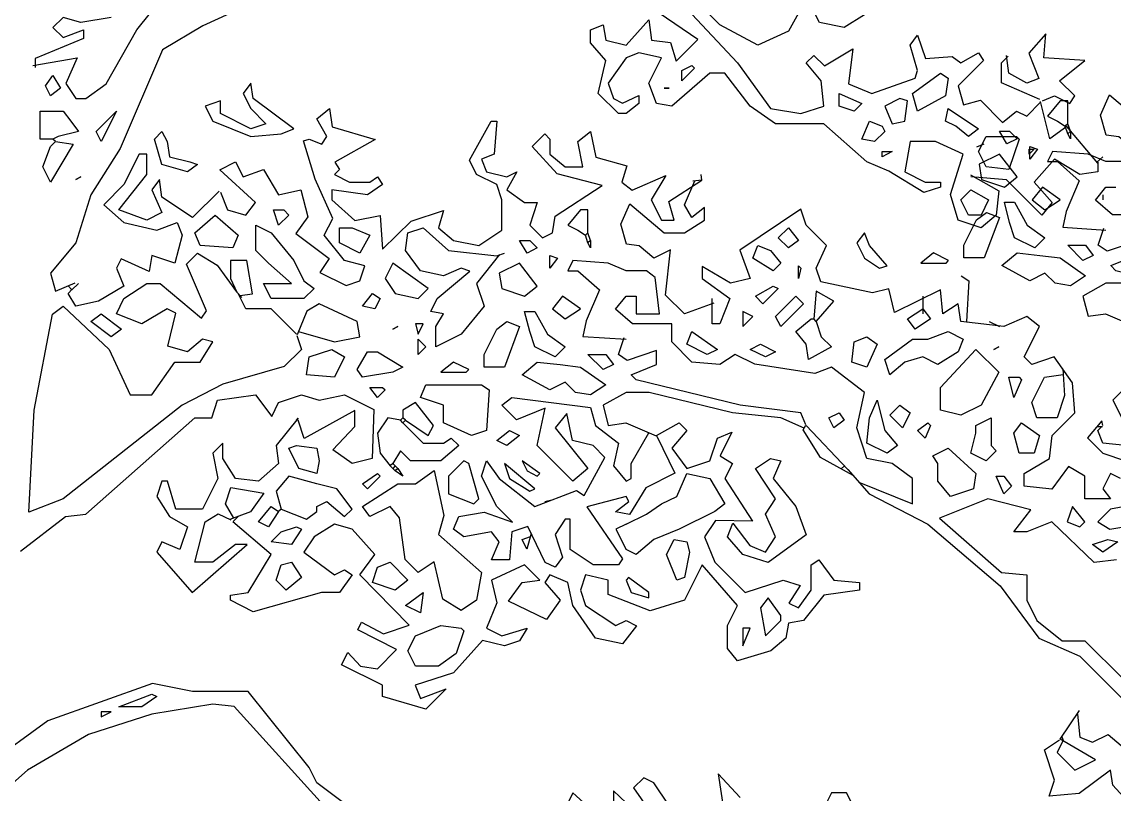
# Model space of a CAD drawing. Header units: metres. Extents: x -3.8 to 7.9, y -0.6 to 14.
# Drawn here: x 4.647 to 6.391, y 7.223 to 8.458 of the extents above; entities that cross this region are included whole.
import ezdxf

# ---------------------------------------------------------------- set-up
doc = ezdxf.new("R2010")
doc.units = ezdxf.units.M
doc.layers.add('ceco.net 88 green shadow', color=102, linetype='Continuous')
doc.layers.add('ceco.net 88 pair trees', color=7, linetype='Continuous')

msp = doc.modelspace()

# ---------------------------------------------------------------- linework, layer by layer
at = {"layer": 'ceco.net 88 green shadow', "linetype": 'Continuous'}
for p, q in [((5.701, 8.3797), (5.7172, 8.3878)), ((5.7212, 8.3837), (5.701, 8.3635)), ((5.701, 8.3635), (5.701, 8.3797)), ((5.7172, 8.3878), (5.7212, 8.3837)), ((6.0695, 8.3432), (6.1141, 8.3756)), ((6.1141, 8.3756), (6.1262, 8.3675)), ((4.6844, 8.3554), (4.6966, 8.3716)), ((4.6966, 8.3716), (4.7087, 8.3513)), ((5.0125, 8.3594), (5.0003, 8.3432)), ((5.0165, 8.3351), (5.0125, 8.3594)), ((6.1262, 8.3675), (6.1222, 8.3392)), ((4.6925, 8.3392), (4.6844, 8.3554)), ((4.7087, 8.3513), (4.6925, 8.3392)), ((5.0003, 8.3432), (5.0125, 8.3189)), ((5.6807, 8.3513), (5.6726, 8.3513)), ((5.6726, 8.3513), (5.6807, 8.3513)), ((5.9521, 8.323), (5.9521, 8.3432)), ((5.9521, 8.3432), (5.9885, 8.327)), ((6.0776, 8.3149), (6.0695, 8.3432)), ((4.9639, 8.3311), (4.9396, 8.323)), ((4.9396, 8.323), (4.9517, 8.2987)), ((4.9639, 8.3108), (4.9639, 8.3311)), ((5.0813, 8.2865), (5.0165, 8.3351)), ((5.9764, 8.3149), (5.9521, 8.323)), ((5.9885, 8.327), (5.9764, 8.3149)), ((6.0493, 8.3351), (6.025, 8.323)), ((6.025, 8.323), (6.0371, 8.2946)), ((6.0614, 8.3311), (6.0493, 8.3351)), ((6.0574, 8.2987), (6.0614, 8.3311)), ((6.1222, 8.3392), (6.0776, 8.3149)), ((6.3053, 8.3313), (6.285, 8.307)), ((6.3174, 8.3313), (6.3053, 8.3313)), ((6.3174, 8.2948), (6.3174, 8.3313)), ((4.6763, 8.2703), (4.6763, 8.3149)), ((4.6763, 8.3149), (4.7128, 8.3149)), ((4.7128, 8.3149), (4.7249, 8.2987)), ((4.7654, 8.2825), (4.7978, 8.3149)), ((4.7978, 8.3149), (4.7735, 8.2663)), ((5.0125, 8.2865), (4.9639, 8.3108)), ((5.0125, 8.3189), (5.0368, 8.2946)), ((6.1222, 8.2987), (6.1262, 8.3189)), ((6.1262, 8.3189), (6.1748, 8.2865)), ((6.285, 8.307), (6.3012, 8.2989)), ((4.7249, 8.2987), (4.7371, 8.2825)), ((4.9517, 8.2987), (5.0125, 8.2744)), ((5.0368, 8.2946), (5.0125, 8.2865)), ((5.9885, 8.2703), (6.0007, 8.2987)), ((6.0007, 8.2987), (6.0209, 8.2906)), ((6.0209, 8.2906), (6.025, 8.2825)), ((6.0371, 8.2946), (6.0574, 8.2987)), ((6.1384, 8.2906), (6.1222, 8.2987)), ((6.1586, 8.2744), (6.1384, 8.2906)), ((6.3012, 8.2989), (6.3134, 8.2908)), ((6.3174, 8.2948), (6.3134, 8.2908)), ((6.3174, 8.2786), (6.3134, 8.2908)), ((6.3215, 8.2827), (6.3174, 8.2948)), ((4.6966, 8.2703), (4.6763, 8.2703)), ((4.7047, 8.2744), (4.6966, 8.2703)), ((4.7006, 8.2663), (4.6966, 8.2703)), ((4.7371, 8.2825), (4.7047, 8.2744)), ((4.7735, 8.2663), (4.7654, 8.2825)), ((4.8586, 8.2703), (4.8707, 8.2825)), ((4.8707, 8.2298), (4.8586, 8.2703)), ((4.8707, 8.2825), (4.8788, 8.2663)), ((5.0125, 8.2744), (5.0611, 8.2784)), ((5.0611, 8.2784), (5.0813, 8.2865)), ((6.0088, 8.2663), (5.9885, 8.2703)), ((6.025, 8.2825), (6.0088, 8.2663)), ((6.1748, 8.2865), (6.1586, 8.2744)), ((6.1748, 8.2501), (6.187, 8.2744)), ((6.187, 8.2744), (6.2356, 8.2744)), ((6.2202, 8.2624), (6.2081, 8.2827)), ((6.2081, 8.2827), (6.2243, 8.2827)), ((6.2364, 8.2705), (6.2202, 8.2624)), ((6.2396, 8.2703), (6.2234, 8.2217)), ((6.2243, 8.2827), (6.2364, 8.2705)), ((6.2356, 8.2744), (6.2396, 8.2703)), ((6.3215, 8.2827), (6.3174, 8.2786)), ((6.3215, 8.2705), (6.3174, 8.2786)), ((6.3215, 8.2827), (6.3215, 8.2705)), ((4.6804, 8.2258), (4.6925, 8.2582)), ((4.6925, 8.2582), (4.7006, 8.2663)), ((4.729, 8.2622), (4.6925, 8.2015)), ((4.7006, 8.2663), (4.729, 8.2622)), ((4.8788, 8.2663), (4.8829, 8.242)), ((6.2639, 8.2541), (6.2558, 8.246)), ((6.2558, 8.246), (6.2558, 8.2541)), ((6.2558, 8.2541), (6.2639, 8.2541)), ((6.2567, 8.2381), (6.2567, 8.2584)), ((6.2567, 8.2584), (6.2688, 8.2543)), ((6.2688, 8.2543), (6.2567, 8.2381)), ((4.8829, 8.242), (4.9153, 8.2339)), ((6.0371, 8.2501), (6.0209, 8.242)), ((6.0209, 8.242), (6.0209, 8.2501)), ((6.0209, 8.2501), (6.0371, 8.2501)), ((6.187, 8.2258), (6.1748, 8.2501)), ((6.2081, 8.2462), (6.1757, 8.23)), ((6.2364, 8.2098), (6.2081, 8.2462)), ((4.6925, 8.2015), (4.6804, 8.2258)), ((4.9112, 8.2177), (4.8707, 8.2298)), ((4.9274, 8.2298), (4.9112, 8.2177)), ((4.9153, 8.2339), (4.9274, 8.2298)), ((6.1757, 8.23), (6.1797, 8.2057)), ((6.2234, 8.2217), (6.187, 8.2258)), ((4.7411, 8.2096), (4.733, 8.2055)), ((4.733, 8.2055), (4.7411, 8.2096)), ((6.1797, 8.2057), (6.2162, 8.1936)), ((6.2162, 8.1936), (6.2364, 8.2098)), ((6.1465, 8.1731), (6.1627, 8.1893)), ((6.1627, 8.1893), (6.191, 8.1731)), ((6.2769, 8.1936), (6.2607, 8.1733)), ((6.3053, 8.1733), (6.2769, 8.1936)), ((6.1586, 8.1488), (6.1465, 8.1731)), ((6.191, 8.1731), (6.1789, 8.1488)), ((6.2243, 8.1369), (6.2162, 8.1693)), ((6.2162, 8.1693), (6.2324, 8.1693)), ((6.2324, 8.1693), (6.2526, 8.1328)), ((6.2607, 8.1733), (6.281, 8.1571)), ((6.281, 8.1571), (6.3053, 8.1733)), ((6.3733, 8.1812), (6.3733, 8.1731)), ((4.9234, 8.1205), (4.9558, 8.1488)), ((4.9558, 8.1488), (4.9922, 8.1164)), ((5.057, 8.1326), (5.0489, 8.1569)), ((5.0489, 8.1569), (5.0651, 8.1569)), ((5.0732, 8.1488), (5.057, 8.1326)), ((5.0651, 8.1569), (5.0732, 8.1488)), ((5.539, 8.1569), (5.5187, 8.1326)), ((5.5511, 8.1569), (5.539, 8.1569)), ((5.5511, 8.1205), (5.5511, 8.1569)), ((6.1789, 8.1488), (6.1586, 8.1488)), ((6.1716, 8.1409), (6.1878, 8.1531)), ((6.1878, 8.1531), (6.2081, 8.145)), ((5.0206, 8.0921), (5.0206, 8.1326)), ((5.0206, 8.1326), (5.0449, 8.1205)), ((5.5187, 8.1326), (5.5349, 8.1245)), ((6.1514, 8.1004), (6.1716, 8.1409)), ((6.2081, 8.145), (6.1838, 8.0802)), ((6.2324, 8.1126), (6.2243, 8.1369)), ((6.2526, 8.1328), (6.281, 8.1126)), ((4.9315, 8.1002), (4.9234, 8.1205)), ((4.9922, 8.1164), (4.9841, 8.0962)), ((5.0449, 8.1205), (5.0813, 8.0759)), ((5.1542, 8.1043), (5.1542, 8.1286)), ((5.1542, 8.1286), (5.1745, 8.1286)), ((5.1745, 8.1286), (5.2028, 8.1164)), ((5.2028, 8.1164), (5.1866, 8.0881)), ((5.5349, 8.1245), (5.5471, 8.1164)), ((5.5511, 8.1205), (5.5471, 8.1164)), ((5.5511, 8.1043), (5.5471, 8.1164)), ((5.5552, 8.1083), (5.5511, 8.1205)), ((5.8549, 8.1124), (5.8711, 8.1286)), ((5.8711, 8.1286), (5.8873, 8.1083)), ((5.9926, 8.1205), (5.9804, 8.1043)), ((6.0007, 8.1002), (5.9926, 8.1205)), ((6.2648, 8.0964), (6.2324, 8.1126)), ((6.281, 8.1126), (6.2648, 8.0964)), ((4.9841, 8.0962), (4.9315, 8.1002)), ((5.1866, 8.0881), (5.1542, 8.1043)), ((5.4539, 8.0881), (5.4418, 8.1083)), ((5.4418, 8.1083), (5.458, 8.1083)), ((5.4701, 8.0962), (5.4539, 8.0881)), ((5.458, 8.1083), (5.4701, 8.0962)), ((5.5552, 8.1083), (5.5511, 8.1043)), ((5.5552, 8.0962), (5.5511, 8.1043)), ((5.5552, 8.1083), (5.5552, 8.0962)), ((5.8144, 8.08), (5.8225, 8.1002)), ((5.8225, 8.1002), (5.8427, 8.0921)), ((5.8711, 8.0962), (5.8549, 8.1124)), ((5.8873, 8.1083), (5.8711, 8.0962)), ((5.9804, 8.1043), (5.9926, 8.08)), ((6.029, 8.0678), (6.0007, 8.1002)), ((6.1514, 8.0802), (6.1514, 8.1004)), ((6.3417, 8.0761), (6.3174, 8.1004)), ((6.3174, 8.1004), (6.3458, 8.1004)), ((6.3458, 8.1004), (6.3579, 8.0842)), ((5.0408, 8.0719), (5.0206, 8.0921)), ((5.4904, 8.0638), (5.4904, 8.084)), ((5.4904, 8.084), (5.5025, 8.08)), ((5.5025, 8.08), (5.4904, 8.0638)), ((5.8468, 8.0597), (5.8144, 8.08)), ((5.8427, 8.0921), (5.8589, 8.0719)), ((5.9926, 8.08), (6.0169, 8.0638)), ((6.1028, 8.0883), (6.0825, 8.0721)), ((6.1271, 8.0761), (6.1028, 8.0883)), ((6.1838, 8.0802), (6.1514, 8.0802)), ((6.2121, 8.068), (6.2364, 8.0883)), ((6.2364, 8.0883), (6.2729, 8.0842)), ((6.2729, 8.0842), (6.3053, 8.0802)), ((6.3053, 8.0802), (6.3458, 8.0518)), ((6.3579, 8.0842), (6.3417, 8.0761)), ((5.0773, 8.0395), (5.0408, 8.0719)), ((5.0813, 8.0759), (5.0975, 8.0435)), ((5.2393, 8.0719), (5.2271, 8.0476)), ((5.296, 8.0314), (5.2393, 8.0719)), ((5.4418, 8.0719), (5.4094, 8.0557)), ((5.4701, 8.0354), (5.4418, 8.0719)), ((5.8589, 8.0719), (5.8468, 8.0597)), ((5.8873, 8.0476), (5.8873, 8.0678)), ((5.8873, 8.0678), (5.8913, 8.0638)), ((5.8913, 8.0638), (5.8873, 8.0476)), ((6.0169, 8.0638), (6.029, 8.0678)), ((6.0825, 8.0721), (6.123, 8.0721)), ((6.123, 8.0721), (6.1271, 8.0761)), ((6.2567, 8.0437), (6.2121, 8.068)), ((5.0975, 8.0435), (5.1137, 8.0314)), ((5.2271, 8.0476), (5.2433, 8.0233)), ((5.4094, 8.0557), (5.4134, 8.0314)), ((6.1473, 8.0518), (6.1595, 8.0437)), ((6.1595, 8.0437), (6.1554, 7.9789)), ((6.281, 8.0559), (6.2567, 8.0437)), ((6.2972, 8.0397), (6.281, 8.0559)), ((6.3458, 8.0518), (6.3215, 8.0356)), ((5.0449, 8.0152), (5.0327, 8.0395)), ((5.0327, 8.0395), (5.053, 8.0395)), ((5.053, 8.0395), (5.0773, 8.0395)), ((5.1137, 8.0314), (5.0975, 8.0152)), ((5.2798, 8.0152), (5.296, 8.0314)), ((5.4134, 8.0314), (5.4499, 8.0192)), ((5.4499, 8.0192), (5.4701, 8.0354)), ((5.8184, 8.0192), (5.8468, 8.0354)), ((5.8549, 8.0314), (5.8306, 8.0071)), ((5.8468, 8.0354), (5.8549, 8.0314)), ((5.9156, 8.0273), (5.9116, 7.9828)), ((5.944, 8.0111), (5.9156, 8.0273)), ((6.3215, 8.0356), (6.2972, 8.0397)), ((5.0975, 8.0152), (5.0449, 8.0152)), ((5.1907, 8.003), (5.2069, 8.0233)), ((5.2069, 8.0233), (5.219, 8.0152)), ((5.219, 8.0152), (5.2109, 7.999)), ((5.2433, 8.0233), (5.2798, 8.0152)), ((5.5106, 8.0192), (5.4944, 7.999)), ((5.539, 7.999), (5.5106, 8.0192)), ((5.8306, 8.0071), (5.8184, 8.0192)), ((5.8508, 7.9868), (5.8832, 8.0192)), ((5.8832, 8.0192), (5.8954, 8.0071)), ((5.9156, 7.9787), (5.944, 8.0111)), ((6.0866, 7.9911), (6.0866, 8.0194)), ((4.7573, 7.9787), (4.7735, 7.9909)), ((4.7735, 7.9909), (4.8059, 7.9666)), ((5.2109, 7.999), (5.1907, 8.003)), ((5.458, 7.9625), (5.4499, 7.9949)), ((5.4499, 7.9949), (5.4661, 7.9949)), ((5.4661, 7.9949), (5.4863, 7.9585)), ((5.4944, 7.999), (5.5147, 7.9828)), ((5.5147, 7.9828), (5.539, 7.999)), ((5.8144, 7.9868), (5.7982, 7.9949)), ((5.7982, 7.9949), (5.7982, 7.9706)), ((5.8954, 8.0071), (5.8589, 7.9706)), ((6.0614, 7.9828), (6.0857, 7.999)), ((6.0857, 7.999), (6.0979, 7.9828)), ((4.7897, 7.9544), (4.7573, 7.9787)), ((5.2879, 7.9747), (5.2757, 7.9747)), ((5.2757, 7.9747), (5.2798, 7.9585)), ((5.2798, 7.9585), (5.2879, 7.9747)), ((5.4053, 7.9666), (5.4215, 7.9787)), ((5.4215, 7.9787), (5.4418, 7.9706)), ((5.7982, 7.9706), (5.8144, 7.9868)), ((5.8589, 7.9706), (5.8508, 7.9868)), ((5.8832, 7.9625), (5.9075, 7.9828)), ((5.9075, 7.9828), (5.9116, 7.9828)), ((5.9156, 7.9787), (5.9116, 7.9828)), ((5.9156, 7.9787), (5.9237, 7.9544)), ((6.0736, 7.9666), (6.0614, 7.9828)), ((6.0979, 7.9828), (6.0736, 7.9666)), ((6.1919, 7.9789), (6.2081, 7.9708)), ((4.8059, 7.9666), (4.7897, 7.9544)), ((5.2474, 7.9706), (5.2393, 7.9666)), ((5.2393, 7.9666), (5.2474, 7.9706)), ((5.3851, 7.9261), (5.4053, 7.9666)), ((5.4418, 7.9706), (5.4175, 7.9058)), ((5.4661, 7.9382), (5.458, 7.9625)), ((5.4863, 7.9585), (5.5147, 7.9382)), ((5.7091, 7.9423), (5.7172, 7.9625)), ((5.7172, 7.9625), (5.7577, 7.9342)), ((5.8994, 7.9423), (5.8832, 7.9625)), ((6.0938, 7.9504), (6.1262, 7.9625)), ((6.1262, 7.9625), (6.1505, 7.9504)), ((5.2798, 7.9261), (5.2798, 7.9504)), ((5.2798, 7.9504), (5.2919, 7.9382)), ((5.2919, 7.9382), (5.2798, 7.9261)), ((5.4985, 7.922), (5.4661, 7.9382)), ((5.5147, 7.9382), (5.4985, 7.922)), ((5.7415, 7.9261), (5.7091, 7.9423)), ((5.8103, 7.9342), (5.8265, 7.9423)), ((5.8265, 7.9423), (5.8508, 7.9301)), ((5.9035, 7.918), (5.8994, 7.9423)), ((5.9399, 7.9382), (5.9035, 7.918)), ((5.9237, 7.9544), (5.9399, 7.9382)), ((5.9723, 7.9139), (5.9764, 7.9463)), ((5.9764, 7.9463), (5.9966, 7.9544)), ((5.9966, 7.9544), (6.0128, 7.9423)), ((6.0128, 7.9423), (5.9966, 7.9058)), ((6.025, 7.918), (6.0695, 7.9504)), ((6.0695, 7.9504), (6.0938, 7.9504)), ((6.1505, 7.9504), (6.1424, 7.9301)), ((6.2072, 7.9382), (6.1991, 7.9342)), ((6.1991, 7.9342), (6.2072, 7.9382)), ((5.1016, 7.8937), (5.1056, 7.922)), ((5.1056, 7.922), (5.1421, 7.9342)), ((5.1421, 7.9342), (5.1623, 7.922)), ((5.1623, 7.922), (5.1461, 7.8896)), ((5.1826, 7.9018), (5.1988, 7.9301)), ((5.1988, 7.9301), (5.215, 7.9301)), ((5.215, 7.9301), (5.2555, 7.9058)), ((5.3851, 7.9058), (5.3851, 7.9261)), ((5.5754, 7.9018), (5.5511, 7.9261)), ((5.5511, 7.9261), (5.5795, 7.9261)), ((5.5795, 7.9261), (5.5916, 7.9099)), ((5.7577, 7.9342), (5.7415, 7.9261)), ((5.8346, 7.922), (5.8103, 7.9342)), ((5.8508, 7.9301), (5.8346, 7.922)), ((6.0857, 7.922), (6.0574, 7.9139)), ((6.11, 7.9099), (6.0857, 7.922)), ((6.1424, 7.9301), (6.11, 7.9099)), ((6.1141, 7.8734), (6.1708, 7.9342)), ((6.1708, 7.9342), (6.2072, 7.8977)), ((5.2555, 7.9058), (5.2393, 7.8977)), ((5.3365, 7.9139), (5.3162, 7.8977)), ((5.3608, 7.9018), (5.3365, 7.9139)), ((5.4175, 7.9058), (5.3851, 7.9058)), ((5.4458, 7.8937), (5.4701, 7.9139)), ((5.4701, 7.9139), (5.5066, 7.9099)), ((5.5066, 7.9099), (5.539, 7.9058)), ((5.539, 7.9058), (5.5795, 7.8775)), ((5.5916, 7.9099), (5.5754, 7.9018)), ((5.9966, 7.9058), (5.9723, 7.9139)), ((6.0331, 7.8937), (6.025, 7.918)), ((6.0574, 7.9139), (6.0331, 7.8937)), ((5.1461, 7.8896), (5.1016, 7.8937)), ((5.1907, 7.8896), (5.1826, 7.9018)), ((5.2393, 7.8977), (5.1907, 7.8896)), ((5.3162, 7.8977), (5.3567, 7.8977)), ((5.3567, 7.8977), (5.3608, 7.9018)), ((5.4904, 7.8694), (5.4458, 7.8937)), ((6.2072, 7.8977), (6.1789, 7.8451)), ((6.2315, 7.8572), (6.2234, 7.8896)), ((6.2234, 7.8896), (6.2396, 7.8896)), ((6.2396, 7.8896), (6.2437, 7.8856)), ((5.215, 7.8572), (5.2028, 7.8734)), ((5.2028, 7.8734), (5.2231, 7.8734)), ((5.2271, 7.8694), (5.215, 7.8572)), ((5.2231, 7.8734), (5.2271, 7.8694)), ((5.2838, 7.8572), (5.2919, 7.8775)), ((5.2919, 7.8775), (5.381, 7.8775)), ((5.381, 7.8775), (5.3932, 7.8694)), ((5.3932, 7.8694), (5.3891, 7.8046)), ((5.5147, 7.8815), (5.4904, 7.8694)), ((5.5309, 7.8653), (5.5147, 7.8815)), ((5.5795, 7.8775), (5.5552, 7.8613)), ((6.1141, 7.837), (6.1141, 7.8734)), ((6.2437, 7.8856), (6.2315, 7.8572)), ((5.3203, 7.8451), (5.2838, 7.8572)), ((5.5552, 7.8613), (5.5309, 7.8653)), ((6.0007, 7.8248), (6.0128, 7.8532)), ((6.0128, 7.8532), (6.025, 7.8046)), ((5.2757, 7.8491), (5.2555, 7.837)), ((5.2555, 7.837), (5.2555, 7.8248)), ((5.3041, 7.8127), (5.2757, 7.8491)), ((5.3203, 7.8167), (5.3203, 7.8451)), ((6.0331, 7.8289), (6.0493, 7.8451)), ((6.0493, 7.8451), (6.0655, 7.8329)), ((6.1465, 7.8289), (6.1141, 7.837)), ((6.1789, 7.8451), (6.1465, 7.8289)), ((5.2312, 7.8248), (5.215, 7.8005)), ((5.2514, 7.8208), (5.2312, 7.8248)), ((5.2555, 7.8248), (5.2514, 7.8208)), ((5.2555, 7.8167), (5.2514, 7.8208)), ((5.2595, 7.8208), (5.2555, 7.8248)), ((5.2595, 7.8208), (5.2555, 7.8167)), ((5.2555, 7.8167), (5.2879, 7.7843)), ((5.2595, 7.8208), (5.296, 7.7965)), ((5.3648, 7.7965), (5.3203, 7.8167)), ((5.9359, 7.8248), (5.9521, 7.8329)), ((5.944, 7.8086), (5.9359, 7.8248)), ((5.9602, 7.8208), (5.944, 7.8086)), ((5.9521, 7.8329), (5.9602, 7.8208)), ((5.9966, 7.7843), (6.0007, 7.8248)), ((6.0533, 7.8086), (6.0331, 7.8289)), ((6.0655, 7.8329), (6.0533, 7.8086)), ((6.0776, 7.8046), (6.0938, 7.8167)), ((6.0938, 7.8167), (6.0979, 7.8127)), ((6.1708, 7.8127), (6.1951, 7.8248)), ((6.1951, 7.8248), (6.1951, 7.7965)), ((6.2315, 7.8005), (6.2437, 7.8167)), ((6.2437, 7.8167), (6.272, 7.7965)), ((5.215, 7.8005), (5.219, 7.7681)), ((5.296, 7.7965), (5.3041, 7.8127)), ((5.3891, 7.8046), (5.3648, 7.7965)), ((5.4053, 7.7884), (5.4256, 7.8046)), ((5.4256, 7.8046), (5.4418, 7.7965)), ((6.025, 7.8046), (6.0452, 7.7803)), ((6.0898, 7.7924), (6.0776, 7.8046)), ((6.0979, 7.8127), (6.0898, 7.7924)), ((6.1627, 7.7681), (6.1708, 7.8005)), ((6.1708, 7.8005), (6.1708, 7.8127)), ((6.2396, 7.7681), (6.2315, 7.8005)), ((5.2879, 7.7843), (5.3203, 7.7843)), ((5.3203, 7.7843), (5.3324, 7.7924)), ((5.3324, 7.7924), (5.3446, 7.7803)), ((5.4215, 7.7803), (5.4053, 7.7884)), ((5.4418, 7.7965), (5.4215, 7.7803)), ((6.029, 7.7681), (5.9966, 7.7843)), ((6.1951, 7.7965), (6.1951, 7.7803)), ((6.272, 7.7965), (6.2639, 7.7681)), ((5.0732, 7.7762), (5.0854, 7.7803)), ((5.0894, 7.7438), (5.0732, 7.7762)), ((5.0854, 7.7803), (5.1178, 7.7762)), ((5.1178, 7.7762), (5.1218, 7.756)), ((5.219, 7.7681), (5.2352, 7.7479)), ((5.2514, 7.7722), (5.2393, 7.7519)), ((5.2676, 7.756), (5.2514, 7.7722)), ((5.3446, 7.7803), (5.3162, 7.756)), ((6.0452, 7.7803), (6.029, 7.7681)), ((6.1019, 7.7641), (6.1262, 7.7762)), ((6.11, 7.7519), (6.1019, 7.7641)), ((6.1262, 7.7762), (6.1708, 7.7357)), ((6.187, 7.756), (6.1627, 7.7681)), ((6.2032, 7.7722), (6.187, 7.756)), ((6.1951, 7.7803), (6.2032, 7.7722)), ((6.2639, 7.7681), (6.2396, 7.7681)), ((5.1218, 7.756), (5.1178, 7.7357)), ((5.2393, 7.7519), (5.2352, 7.7479)), ((5.2393, 7.7438), (5.2352, 7.7479)), ((5.2433, 7.7479), (5.2393, 7.7519)), ((5.2433, 7.7479), (5.2393, 7.7438)), ((5.2474, 7.7438), (5.2433, 7.7479)), ((5.3162, 7.756), (5.2676, 7.756)), ((5.3527, 7.756), (5.3284, 7.7317)), ((5.3608, 7.7519), (5.3527, 7.756)), ((5.377, 7.6952), (5.3608, 7.7519)), ((5.4661, 7.7114), (5.4175, 7.7519)), ((5.4175, 7.7519), (5.4256, 7.7276)), ((5.4742, 7.7357), (5.4458, 7.756)), ((5.4458, 7.756), (5.4539, 7.7398)), ((6.11, 7.7236), (6.11, 7.7519)), ((5.0732, 7.7317), (5.053, 7.7074)), ((5.1178, 7.7195), (5.0732, 7.7317)), ((5.1178, 7.7357), (5.0894, 7.7438)), ((5.1907, 7.7195), (5.215, 7.7357)), ((5.219, 7.7317), (5.1988, 7.7114)), ((5.215, 7.7357), (5.219, 7.7317)), ((5.2433, 7.7398), (5.2393, 7.7438)), ((5.2474, 7.7438), (5.2433, 7.7398)), ((5.2555, 7.7317), (5.2433, 7.7398)), ((5.2474, 7.7438), (5.2555, 7.7317)), ((5.3284, 7.7317), (5.3284, 7.7033)), ((5.4539, 7.7398), (5.4701, 7.7317)), ((5.4701, 7.7317), (5.4742, 7.7357)), ((5.6929, 7.6993), (5.7091, 7.7357)), ((5.7091, 7.7357), (5.7455, 7.7276)), ((6.1708, 7.7357), (6.1667, 7.7114)), ((6.2153, 7.7033), (6.2032, 7.7317)), ((6.2032, 7.7317), (6.2153, 7.7317)), ((6.2153, 7.7317), (6.2275, 7.7155)), ((5.1502, 7.7114), (5.1178, 7.7195)), ((5.1745, 7.679), (5.1502, 7.7114)), ((5.1988, 7.7114), (5.1907, 7.7195)), ((5.4256, 7.7276), (5.458, 7.7074)), ((5.458, 7.7074), (5.4661, 7.7114)), ((5.7455, 7.7276), (5.7698, 7.6871)), ((6.1303, 7.6993), (6.11, 7.7236)), ((6.1667, 7.7114), (6.1303, 7.6993)), ((6.2275, 7.7155), (6.2153, 7.7033)), ((5.053, 7.7074), (5.0611, 7.679)), ((5.3284, 7.7033), (5.3689, 7.6871)), ((5.3689, 7.6871), (5.377, 7.6952)), ((5.6686, 7.6871), (5.6929, 7.6993)), ((5.0246, 7.6588), (5.0449, 7.6831)), ((5.0449, 7.6831), (5.057, 7.675)), ((5.0611, 7.679), (5.057, 7.675)), ((5.0611, 7.679), (5.1016, 7.6628)), ((5.1178, 7.6831), (5.134, 7.6912)), ((5.1178, 7.675), (5.1178, 7.6831)), ((5.134, 7.6912), (5.1623, 7.6669)), ((5.1623, 7.6669), (5.1745, 7.679)), ((5.6443, 7.6709), (5.6686, 7.6871)), ((5.7698, 7.6871), (5.7536, 7.675)), ((6.3247, 7.6831), (6.3166, 7.6588)), ((6.3449, 7.6588), (6.3247, 7.6831)), ((5.057, 7.675), (5.0408, 7.6507)), ((5.1016, 7.6628), (5.1178, 7.675)), ((5.6119, 7.6547), (5.6443, 7.6709)), ((5.7536, 7.675), (5.6969, 7.6466)), ((5.0408, 7.6507), (5.0246, 7.6588)), ((5.0449, 7.6264), (5.0611, 7.6426)), ((5.0611, 7.6426), (5.0854, 7.6507)), ((5.0935, 7.6466), (5.0773, 7.6223)), ((5.0854, 7.6507), (5.0935, 7.6466)), ((5.6119, 7.6547), (5.5957, 7.6466)), ((5.5957, 7.6466), (5.6119, 7.6142)), ((5.6969, 7.6466), (5.6564, 7.6304)), ((6.3166, 7.6588), (6.3368, 7.6507)), ((6.3368, 7.6507), (6.3449, 7.6588)), ((5.0773, 7.6223), (5.0449, 7.6264)), ((5.6564, 7.6304), (5.6281, 7.6061)), ((5.6767, 7.6061), (5.6888, 7.6304)), ((5.6888, 7.6304), (5.7091, 7.6264)), ((5.7091, 7.6264), (5.7131, 7.6102)), ((6.3571, 7.6223), (6.3814, 7.6304)), ((6.3976, 7.6264), (6.3733, 7.6102)), ((6.3814, 7.6304), (6.3976, 7.6264)), ((5.6281, 7.6061), (5.6119, 7.6142)), ((5.7131, 7.6102), (5.705, 7.5697)), ((6.3733, 7.6102), (6.3571, 7.6223)), ((5.053, 7.5656), (5.0611, 7.5899)), ((5.0611, 7.5899), (5.0773, 7.594)), ((5.0773, 7.594), (5.0935, 7.5697)), ((5.215, 7.5859), (5.2352, 7.594)), ((5.2352, 7.594), (5.2636, 7.5656)), ((5.6929, 7.5656), (5.6767, 7.6061)), ((5.2069, 7.5616), (5.215, 7.5859)), ((5.0692, 7.5494), (5.053, 7.5656)), ((5.0935, 7.5697), (5.0692, 7.5494)), ((5.2433, 7.5494), (5.2069, 7.5616)), ((5.2636, 7.5656), (5.2433, 7.5494)), ((5.6159, 7.5697), (5.6119, 7.5656)), ((5.6119, 7.5656), (5.62, 7.5454)), ((5.6483, 7.5454), (5.6159, 7.5697)), ((5.705, 7.5697), (5.6929, 7.5656)), ((5.2595, 7.5251), (5.2879, 7.5454)), ((5.2879, 7.5454), (5.2838, 7.513)), ((5.62, 7.5454), (5.6483, 7.5373)), ((5.6483, 7.5373), (5.6483, 7.5454)), ((5.8387, 7.5373), (5.8265, 7.5211)), ((5.8589, 7.5089), (5.8387, 7.5373)), ((5.2838, 7.513), (5.2595, 7.5251)), ((5.8265, 7.5211), (5.8346, 7.4765)), ((5.8589, 7.5008), (5.8589, 7.5089)), ((5.2757, 7.4765), (5.3162, 7.4927)), ((5.3162, 7.4927), (5.3486, 7.4887)), ((5.3527, 7.4846), (5.3405, 7.4482)), ((5.3486, 7.4887), (5.3527, 7.4846)), ((5.8103, 7.4887), (5.7982, 7.4887)), ((5.7982, 7.4887), (5.7982, 7.4603)), ((5.7982, 7.4603), (5.8103, 7.4887)), ((5.8346, 7.4765), (5.8589, 7.5008)), ((5.2636, 7.4522), (5.2757, 7.4765)), ((5.2757, 7.4279), (5.2636, 7.4522)), ((5.3405, 7.4482), (5.3122, 7.4279)), ((5.3122, 7.4279), (5.2757, 7.4279)), ((4.8019, 7.3631), (4.8545, 7.3834)), ((4.8545, 7.3834), (4.8626, 7.3793)), ((4.8383, 7.3631), (4.8019, 7.3631)), ((4.8626, 7.3793), (4.8383, 7.3631)), ((4.7897, 7.355), (4.7735, 7.355)), ((4.7735, 7.355), (4.7735, 7.3469)), ((4.7735, 7.3469), (4.7897, 7.355))]:
    msp.add_line(p, q, dxfattribs=at)
at = {"layer": 'ceco.net 88 pair trees', "linetype": 'Continuous'}
for p, q in [((6.172, 8.258), (6.1838, 8.2624)), ((6.3733, 8.242), (6.3639, 8.2331)), ((5.733, 8.2047), (5.7188, 8.2029)), ((5.4057, 8.0836), (5.4175, 8.0881)), ((4.7267, 8.0295), (4.7207, 8.0356)), ((4.7371, 8.0395), (4.7269, 8.0295)), ((4.9902, 8.0253), (4.9983, 8.0172)), ((4.995, 8.0204), (5.0153, 8.0231)), ((5.9662, 7.742), (5.8996, 7.8123)), ((6.3729, 7.8106), (6.3639, 7.8106)), ((5.9606, 7.7481), (5.9555, 7.7432)), ((5.4823, 7.6912), (5.4936, 7.6936)), ((4.9926, 7.6673), (4.9851, 7.6598)), ((6.3354, 7.357), (6.3048, 7.3115)), ((6.3109, 7.3078), (6.3079, 7.3161))]:
    msp.add_line(p, q, dxfattribs=at)
for points in [[(4.6642, 8.3878), (4.7354, 8.4001), (4.7172, 8.359), (4.733, 8.3351), (4.7492, 8.3351), (4.7814, 8.3582), (4.8304, 8.4447), (4.9112, 8.5457)], [(5.1467, 8.5483), (4.9359, 8.4514), (4.8717, 8.4127), (4.8039, 8.2549), (4.7573, 8.1812), (4.733, 8.1043), (4.6925, 8.0557), (4.7006, 8.0271), (4.7322, 8.0405)], [(6.1621, 8.2128), (6.2074, 8.1873), (6.2032, 8.1488), (6.1789, 8.1286), (6.1424, 8.1407), (6.1301, 8.1816), (6.1501, 8.2462), (6.106, 8.2663), (6.0655, 8.2663), (6.0574, 8.2177), (6.0898, 8.2015), (6.1141, 8.2015), (6.1141, 8.1934), (6.0877, 8.1847), (6.0314, 8.2191), (5.9966, 8.2339), (5.9278, 8.2946), (5.8508, 8.2946), (5.8103, 8.323), (5.7698, 8.3756), (5.7455, 8.3756), (5.6848, 8.323), (5.6605, 8.327), (5.6483, 8.3594), (5.6686, 8.3999), (5.6321, 8.408), (5.6119, 8.3999), (5.5835, 8.3594), (5.5916, 8.3351), (5.6064, 8.3278), (5.6321, 8.3396), (5.6321, 8.327), (5.6119, 8.3108), (5.5997, 8.3108), (5.5673, 8.3432), (5.5795, 8.3959), (5.5552, 8.4242), (5.5552, 8.4445), (5.5754, 8.4526), (5.5795, 8.4283), (5.6119, 8.4202), (5.6483, 8.4607), (5.6524, 8.4283), (5.6827, 8.4244), (5.6918, 8.3949), (5.7265, 8.4293), (5.6147, 8.506)], [(5.6767, 8.5133), (5.7901, 8.3918), (5.8427, 8.3189), (5.8913, 8.3108), (5.9278, 8.323), (5.9237, 8.3635), (5.8994, 8.3918), (5.9116, 8.404), (5.9286, 8.387), (5.9739, 8.4143), (5.9672, 8.3582), (6.0047, 8.3432), (6.0736, 8.3675), (6.0776, 8.3797), (6.0655, 8.4202), (6.0776, 8.4364), (6.0902, 8.3991), (6.1325, 8.4023), (6.1465, 8.3918), (6.1748, 8.408), (6.1829, 8.3959), (6.1424, 8.3554), (6.1511, 8.325), (6.1778, 8.3325), (6.2129, 8.2966), (6.2356, 8.3149), (6.2518, 8.3068), (6.274, 8.329)], [(5.9926, 8.4688), (5.9602, 8.4485), (5.9207, 8.4564), (5.9004, 8.4957), (5.8715, 8.4426), (5.8225, 8.4202), (5.7617, 8.4526), (5.7293, 8.485)], [(4.7897, 8.4647), (4.7411, 8.4566), (4.7128, 8.4647), (4.6966, 8.4485), (4.7128, 8.4323), (4.7452, 8.4445), (4.7452, 8.4309), (4.6682, 8.3989), (4.6682, 8.3847)], [(6.2773, 8.3315), (6.2963, 8.3392), (6.3206, 8.327), (6.3287, 8.3392), (6.3044, 8.3635), (6.3449, 8.3959), (6.2793, 8.3999), (6.2821, 8.4382), (6.2554, 8.4074), (6.2712, 8.3671), (6.2518, 8.3594), (6.2234, 8.3756), (6.2194, 8.404)], [(6.2728, 8.3333), (6.2113, 8.36), (6.2113, 8.3918), (6.2222, 8.4025)], [(6.5185, 8.1824), (6.4713, 8.1652), (6.4414, 8.1952), (6.4491, 8.2675), (6.4227, 8.2543), (6.3992, 8.2738), (6.3788, 8.2764), (6.3697, 8.3084), (6.3843, 8.341), (6.4389, 8.2948), (6.4713, 8.2948), (6.5037, 8.3151), (6.5037, 8.3353), (6.4835, 8.3191), (6.4713, 8.3394), (6.4883, 8.3777)], [(6.3652, 8.2318), (6.316, 8.2902), (6.2888, 8.2707), (6.2736, 8.3301)], [(4.9639, 8.1853), (4.9752, 8.1571), (5.0044, 8.1488), (5.0202, 8.1687), (4.9633, 8.2213), (4.9882, 8.2339), (5.0003, 8.2096), (5.0327, 8.2217), (5.057, 8.1812), (5.0922, 8.1891), (5.1036, 8.146), (5.0846, 8.1193), (5.1376, 8.0796), (5.1226, 8.0571), (5.1651, 8.0362), (5.1866, 8.0435), (5.1947, 8.0678), (5.1623, 8.0759), (5.1299, 8.1164), (5.1433, 8.1433), (5.1153, 8.2061), (5.0965, 8.2673), (5.1056, 8.2703), (5.1259, 8.2622), (5.134, 8.2744), (5.1178, 8.3027), (5.138, 8.3189), (5.1423, 8.29), (5.2113, 8.2695), (5.1465, 8.2331), (5.1542, 8.2217), (5.1461, 8.2136), (5.1704, 8.2015), (5.2028, 8.2015), (5.215, 8.2096), (5.2231, 8.1974), (5.1988, 8.1812), (5.1421, 8.1893), (5.1421, 8.1731), (5.1789, 8.1403), (5.219, 8.1478), (5.2229, 8.0943), (5.2686, 8.1391), (5.3201, 8.1561), (5.3122, 8.1286), (5.3365, 8.1083), (5.377, 8.1002), (5.4134, 8.1245), (5.4134, 8.1731), (5.4053, 8.1974), (5.3729, 8.2136), (5.3616, 8.2363), (5.3962, 8.2987), (5.4053, 8.2987), (5.4013, 8.246), (5.381, 8.2379), (5.3891, 8.2177), (5.4215, 8.2096), (5.4377, 8.2177), (5.4215, 8.1893), (5.4499, 8.1691), (5.4701, 8.1691), (5.458, 8.1326), (5.4782, 8.1124), (5.4944, 8.1205), (5.4989, 8.1468), (5.574, 8.1962), (5.5017, 8.2146), (5.462, 8.2582), (5.4823, 8.2784), (5.4904, 8.2703), (5.4904, 8.246), (5.5147, 8.2258), (5.543, 8.2258), (5.5349, 8.2663), (5.5552, 8.2825), (5.5635, 8.2414), (5.6131, 8.2274), (5.605, 8.2015), (5.6218, 8.1887), (5.6752, 8.212), (5.6522, 8.1733), (5.6686, 8.1407), (5.6888, 8.1407), (5.6803, 8.1703), (5.733, 8.2047), (5.7317, 8.2138)], [(4.9618, 8.1871), (4.9193, 8.1448), (4.8707, 8.1772), (4.8667, 8.2055), (4.8545, 8.1893), (4.8707, 8.1529), (4.8464, 8.1407), (4.8019, 8.1569), (4.8464, 8.2136), (4.8464, 8.246), (4.8343, 8.246), (4.81, 8.1974), (4.7776, 8.165), (4.81, 8.1367), (4.8626, 8.1245), (4.895, 8.1367), (4.9031, 8.1164), (4.891, 8.0719), (4.8545, 8.084), (4.8503, 8.0585), (4.8053, 8.0788), (4.7978, 8.0638), (4.81, 8.0354), (4.7695, 8.0111), (4.733, 8.003), (4.7209, 8.0233), (4.7271, 8.0302)], [(6.3652, 8.2339), (6.3652, 8.2177), (6.3368, 8.2136), (6.2963, 8.2379), (6.2639, 8.2015), (6.2923, 8.1691), (6.2761, 8.1488), (6.2198, 8.2053), (6.1627, 8.2096)], [(6.4106, 8.2341), (6.3782, 8.2341), (6.3498, 8.2462), (6.2931, 8.2503), (6.285, 8.2341), (6.3012, 8.2341), (6.3357, 8.2035), (6.3146, 8.1543), (6.3093, 8.1292), (6.3782, 8.1247)], [(5.7522, 8.0081), (5.705, 7.9909), (5.675, 8.0208), (5.6827, 8.0931), (5.6564, 8.08), (5.6329, 8.0994), (5.6125, 8.102), (5.6034, 8.134), (5.6179, 8.1666), (5.6726, 8.1205), (5.705, 8.1205), (5.7374, 8.1407), (5.7374, 8.161), (5.7172, 8.1448), (5.705, 8.165), (5.722, 8.2033)], [(6.4511, 8.149), (6.3887, 8.149), (6.3616, 8.1727), (6.3782, 8.1936), (6.3944, 8.1936)], [(6.4016, 7.7276), (6.3854, 7.7357), (6.3733, 7.7114), (6.3854, 7.6952), (6.3449, 7.6952), (6.3449, 7.7317), (6.3186, 7.7469), (6.2919, 7.711), (6.2477, 7.7155), (6.2477, 7.7357), (6.2882, 7.76), (6.2923, 7.7965), (6.3287, 7.8329), (6.3247, 7.8807), (6.2959, 7.922), (6.2599, 7.9099), (6.2477, 7.922), (6.272, 7.9706), (6.2518, 7.9868), (6.2155, 7.9706), (6.1465, 7.9789), (6.1424, 8.0071), (6.1181, 7.9909), (6.1143, 8.0293), (6.0408, 7.9929), (6.0314, 8.031), (6.0057, 8.0245), (5.9229, 8.0419), (5.9156, 8.0638), (5.9318, 8.1002), (5.8994, 8.1326), (5.8909, 8.1581), (5.7937, 8.0929), (5.8103, 8.0476), (5.7785, 8.0397), (5.7334, 8.0668), (5.7334, 8.0476), (5.7779, 8.0152), (5.7617, 7.9747), (5.7492, 7.9747), (5.7496, 8.0152)], [(5.41, 8.0858), (5.3729, 8.0395), (5.3851, 8.003), (5.3486, 7.9585), (5.3081, 7.9382), (5.3081, 7.9706), (5.3203, 7.9909), (5.3, 7.9949), (5.3101, 8.0154), (5.3624, 8.0591), (5.3486, 8.0638), (5.3203, 8.0516), (5.2838, 8.0597), (5.2595, 8.0921), (5.2636, 8.1205), (5.2879, 8.1286), (5.3284, 8.0921), (5.4057, 8.0836)], [(6.6653, 7.9878), (6.6576, 8.0073), (6.5604, 8.0194), (6.3944, 8.0599), (6.3863, 8.068), (6.4268, 8.0842), (6.4268, 8.1065), (6.3802, 8.0909), (6.366, 8.1004), (6.3752, 8.1276)], [(5.086, 7.9564), (5.0935, 7.9342), (5.0659, 7.9066), (4.9677, 7.8783), (4.9031, 7.8451), (4.7128, 7.6952), (4.6581, 7.6742), (4.6666, 7.8372), (4.696, 7.9905), (4.7128, 8.003), (4.7865, 7.9338), (4.8201, 7.8613), (4.8545, 7.8613), (4.891, 7.9139), (4.9315, 7.9139), (4.9517, 7.9463), (4.9355, 7.9504), (4.9112, 7.9301), (4.88, 7.939), (4.893, 7.9919), (4.8788, 7.999), (4.8383, 7.9747), (4.7978, 7.9909), (4.81, 8.0152), (4.8464, 8.0395), (4.8677, 8.0395), (4.9337, 7.9842), (4.9416, 7.9959), (4.9098, 8.0704), (4.9274, 8.0881), (4.9586, 8.0686), (4.9896, 8.0259)], [(5.0153, 8.0231), (5.0064, 8.0759), (4.9801, 8.0759), (4.9801, 8.0476), (4.9902, 8.0253)], [(5.9837, 7.7221), (6.0695, 7.6875), (6.0695, 7.7276), (6.0371, 7.7519), (5.9966, 7.76), (5.9804, 7.8086), (5.9926, 7.8653), (5.9399, 7.9058), (5.9132, 7.8957), (5.8176, 7.9103), (5.786, 7.9261), (5.7617, 7.9099), (5.7172, 7.9139), (5.6848, 7.9463), (5.6848, 7.9747), (5.6224, 7.9747), (5.5953, 7.9984), (5.6119, 8.0192), (5.6281, 8.0192), (5.6281, 7.9909), (5.6653, 7.9909), (5.6584, 8.0492), (5.6443, 8.0597), (5.6119, 8.0597), (5.5835, 8.0719), (5.5268, 8.0759), (5.5187, 8.0597), (5.5349, 8.0597), (5.5693, 8.0291), (5.5483, 7.9799), (5.543, 7.9548), (5.6119, 7.9504)], [(6.6625, 7.9826), (6.6252, 7.9992), (6.5483, 8.0073), (6.415, 8.0397), (6.3782, 8.0397), (6.3417, 8.0194), (6.3498, 7.987), (6.3778, 7.9911), (6.4262, 7.9704)], [(5.0854, 7.9585), (5.0449, 7.999), (5.0044, 7.999), (4.9922, 8.0233)], [(5.0886, 7.9627), (5.1461, 7.9463), (5.1866, 7.9544), (5.1826, 7.9787), (5.1218, 8.0071), (5.102, 7.9951), (5.0866, 7.9575)], [(5.899, 7.8135), (5.8913, 7.8329), (5.7941, 7.8451), (5.6281, 7.8856), (5.62, 7.8937), (5.6605, 7.9099), (5.6605, 7.9321), (5.6139, 7.9165), (5.5997, 7.9261), (5.6088, 7.9532)], [(6.3095, 7.9028), (6.3121, 7.8605), (6.3004, 7.8248), (6.268, 7.8248), (6.2599, 7.8491), (6.2801, 7.8896), (6.3099, 7.8939)], [(6.4178, 7.8815), (6.3895, 7.8532), (6.4138, 7.8046)], [(4.6449, 7.6118), (4.7168, 7.6669), (4.7492, 7.6709), (4.9234, 7.8248), (4.9501, 7.8248), (4.9592, 7.8532), (5.02, 7.8617), (5.0461, 7.827), (5.057, 7.8491), (5.0935, 7.8613), (5.1218, 7.8532), (5.1623, 7.8613), (5.2089, 7.838), (5.2063, 7.7598), (5.1745, 7.7519), (5.1437, 7.7738), (5.1785, 7.811), (5.1785, 7.8366), (5.0977, 7.7918), (5.088, 7.821)], [(5.6613, 7.7955), (5.6898, 7.7361), (5.6435, 7.713), (5.6173, 7.6705), (5.5953, 7.6746), (5.6161, 7.6908), (5.6119, 7.6993), (5.5491, 7.6825), (5.6062, 7.5996), (5.5997, 7.5899), (5.5592, 7.5899), (5.5228, 7.6142), (5.5228, 7.6628), (5.5147, 7.6628), (5.4985, 7.6385), (5.5106, 7.6021), (5.4985, 7.5859), (5.4827, 7.5938), (5.4551, 7.6511), (5.4296, 7.6426), (5.4256, 7.598), (5.3972, 7.598), (5.4094, 7.6264), (5.3972, 7.6426), (5.3527, 7.6345), (5.3365, 7.6466), (5.3446, 7.6669), (5.3853, 7.6742), (5.4306, 7.6578), (5.4053, 7.6831), (5.381, 7.7317), (5.3891, 7.756), (5.4094, 7.7276), (5.4661, 7.6831), (5.5329, 7.7086), (5.545, 7.7005), (5.5778, 7.7616), (5.5592, 7.7803), (5.5264, 7.7886), (5.5175, 7.8315), (5.4985, 7.8086), (5.5511, 7.7438), (5.5268, 7.7236), (5.4701, 7.7803), (5.4829, 7.8402), (5.4371, 7.8214), (5.4134, 7.8451), (5.4296, 7.8572), (5.5552, 7.841), (5.5633, 7.8127), (5.5997, 7.7843), (5.5916, 7.7479), (5.6119, 7.7236), (5.62, 7.7276), (5.62, 7.7519), (5.6485, 7.8009)], [(5.8962, 7.8082), (5.8589, 7.8248), (5.782, 7.8329), (5.6487, 7.8653), (5.6119, 7.8653), (5.5754, 7.8451), (5.5835, 7.8127), (5.6115, 7.8167), (5.6599, 7.7961)], [(5.0854, 7.8208), (5.0882, 7.8244), (5.053, 7.7803), (5.057, 7.7519), (5.0246, 7.7236), (4.9882, 7.7276), (4.9679, 7.76), (4.9679, 7.7843), (4.9517, 7.7681), (4.9598, 7.7276), (4.9355, 7.679), (4.8928, 7.679), (4.8796, 7.7236), (4.8707, 7.7236), (4.8626, 7.6993), (4.8829, 7.6669), (4.9112, 7.6507), (4.8991, 7.6142), (4.8707, 7.6264), (4.8626, 7.6102), (4.9189, 7.5458), (5.0066, 7.6223), (4.9882, 7.6223), (4.9517, 7.594), (4.9234, 7.594), (4.9396, 7.6588), (4.9602, 7.6711), (4.9809, 7.6616)], [(5.6607, 7.7967), (5.6969, 7.8167), (5.7091, 7.8046), (5.6848, 7.7762), (5.7091, 7.7438), (5.7455, 7.756), (5.7577, 7.7924), (5.7809, 7.8017), (5.7621, 7.7639), (5.782, 7.7519), (5.7698, 7.7276), (5.814, 7.6596), (5.755, 7.6608), (5.7374, 7.6345), (5.7536, 7.594), (5.8022, 7.5454), (5.863, 7.5656), (5.8901, 7.5567), (5.8717, 7.5288), (5.8873, 7.5211), (5.9075, 7.5494), (5.9075, 7.5899), (5.9197, 7.598), (5.944, 7.5656), (5.9845, 7.5616), (5.9845, 7.5494), (5.9278, 7.5413), (5.8954, 7.5008), (5.8711, 7.4968), (5.867, 7.4725), (5.8431, 7.4526), (5.7899, 7.4362), (5.7739, 7.4563), (5.7739, 7.4927), (5.7901, 7.5251), (5.7334, 7.5899), (5.705, 7.5332), (5.6503, 7.5164), (5.5835, 7.5425), (5.5835, 7.5656), (5.5471, 7.5737), (5.539, 7.5494), (5.5471, 7.5251), (5.5957, 7.4927), (5.6119, 7.5008), (5.6287, 7.4923), (5.6064, 7.4638), (5.5633, 7.4725), (5.5268, 7.5251), (5.5187, 7.5616), (5.4904, 7.5737), (5.4823, 7.5616), (5.5066, 7.5332), (5.4849, 7.5026), (5.4243, 7.5316), (5.4458, 7.5616), (5.4742, 7.5656), (5.4499, 7.5899), (5.3972, 7.5656), (5.4053, 7.5292), (5.3891, 7.4887), (5.4134, 7.4765), (5.4539, 7.4887), (5.4418, 7.4684), (5.4175, 7.4603), (5.3824, 7.469), (5.3361, 7.4174), (5.2749, 7.3975), (5.2834, 7.3763), (5.3245, 7.3917), (5.2919, 7.3591), (5.2231, 7.3793), (5.2231, 7.3975), (5.1575, 7.4303), (5.1674, 7.45), (5.1878, 7.4277), (5.215, 7.4239), (5.2453, 7.4544), (5.1834, 7.4862), (5.1894, 7.4984), (5.2247, 7.4798), (5.2654, 7.4933), (5.1868, 7.5739), (5.2109, 7.6061), (5.1745, 7.6466), (5.1461, 7.6547), (5.1137, 7.6345), (5.0975, 7.6102), (5.1461, 7.5737), (5.1623, 7.5818), (5.1745, 7.5737), (5.1542, 7.5454), (5.1255, 7.5454), (5.0165, 7.515), (4.9801, 7.5332), (4.9801, 7.5413), (5.0084, 7.5454), (5.0449, 7.6061), (4.9841, 7.6588)], [(6.3733, 7.8127), (6.3718, 7.8198), (6.3488, 7.7926), (6.3733, 7.7681), (6.4097, 7.756)], [(5.9745, 7.7325), (5.9227, 7.7614), (5.8948, 7.8056), (5.8988, 7.8131)], [(6.4097, 7.7803), (6.3733, 7.7843), (6.3652, 7.8046), (6.3712, 7.8106)], [(5.8998, 7.6379), (5.8391, 7.5938), (5.7982, 7.6061), (5.7739, 7.6345), (5.7826, 7.6563), (5.8097, 7.6209), (5.8346, 7.6102), (5.8508, 7.6345), (5.8346, 7.6709), (5.8508, 7.6952), (5.8184, 7.7438), (5.8427, 7.76), (5.8589, 7.756), (5.8468, 7.7276), (5.8832, 7.6831), (5.8998, 7.6379)], [(5.2591, 7.5986), (5.2498, 7.6648), (5.2352, 7.6831), (5.2028, 7.6669), (5.1907, 7.6831), (5.2474, 7.7195), (5.2757, 7.7195), (5.3055, 7.7408), (5.3207, 7.6687), (5.3122, 7.6385), (5.381, 7.5778), (5.3729, 7.5332), (5.3486, 7.517), (5.3195, 7.5352), (5.3053, 7.5948), (5.2798, 7.5778), (5.2591, 7.5986)], [(5.9662, 7.742), (6.0001, 7.7035), (6.0938, 7.6547), (6.2096, 7.5563), (6.2714, 7.4729), (6.3368, 7.4441), (6.4269, 7.354), (6.4555, 7.2928), (6.4103, 7.2402), (6.4219, 7.2173), (6.4543, 7.1971), (6.434, 7.189), (6.3895, 7.2376), (6.3854, 7.2619), (6.3358, 7.2246), (6.2878, 7.2204), (6.2963, 7.2457), (6.2801, 7.2943), (6.304, 7.3101)], [(4.9853, 7.6646), (4.972, 7.6871), (4.9807, 7.7132), (5.0333, 7.7043), (5.0121, 7.6744), (4.979, 7.6624)], [(6.3955, 7.5978), (6.3595, 7.5938), (6.2917, 7.6586), (6.2518, 7.6426), (6.2315, 7.6426), (6.2586, 7.6776), (6.1898, 7.6952), (6.1126, 7.6642), (6.2113, 7.5778), (6.2518, 7.5737), (6.2518, 7.5332), (6.268, 7.5008), (6.3085, 7.4684), (6.3449, 7.4684), (6.4057, 7.4077)], [(6.4235, 7.6859), (6.3854, 7.679), (6.3652, 7.6588), (6.3846, 7.647), (6.4421, 7.6563)], [(5.4606, 7.6397), (5.4535, 7.6148), (5.4458, 7.6304), (5.4592, 7.6349)], [(5.1988, 7.1809), (5.1178, 7.2416), (5.1056, 7.2659), (5.0084, 7.3874), (4.9193, 7.3874), (4.8555, 7.4002), (4.6881, 7.3404), (4.5913, 7.27)], [(5.7111, 6.8755), (5.6131, 6.8966), (5.5876, 6.9136), (5.5552, 6.9176), (5.5228, 6.95), (5.4661, 6.9743), (5.4438, 7.0146), (5.2496, 7.1329), (5.2028, 7.1201), (5.1947, 7.0999), (5.2028, 7.0756), (5.2393, 7.0675), (5.2352, 7.0553), (5.2069, 7.0553), (5.1763, 7.0936), (5.1846, 7.159), (5.1336, 7.2007), (4.9861, 7.3633), (4.9517, 7.3672), (4.8545, 7.351), (4.7533, 7.3186), (4.6561, 7.2619), (4.5518, 7.1701)], [(6.3328, 7.351), (6.3368, 7.3145), (6.3571, 7.3064), (6.382, 7.3188), (6.4097, 7.2953), (6.4097, 7.2825), (6.4344, 7.2769), (6.4498, 7.254), (6.4745, 7.2457), (6.5029, 7.27), (6.515, 7.2659), (6.6244, 7.0594), (6.6365, 7.0594), (6.6446, 7.1039), (6.6365, 7.1282), (6.6063, 7.1325), (6.5349, 7.2688), (6.5434, 7.3024), (6.5786, 7.3058), (6.6608, 7.2811)], [(6.3097, 7.3086), (6.3004, 7.2902), (6.3287, 7.2619), (6.3615, 7.2783), (6.3054, 7.3111)], [(5.6803, 7.206), (5.6564, 7.2416), (5.6402, 7.2497), (5.624, 7.2335), (5.6605, 7.1809)], [(5.7941, 7.2179), (5.7589, 7.2558), (5.7674, 7.2001)], [(5.5673, 7.189), (5.5268, 7.2254), (5.5187, 7.2092)], [(5.6422, 7.1809), (5.5916, 7.2285), (5.5916, 7.189)], [(5.9565, 7.0804), (5.948, 7.0594), (5.9612, 7.0594), (5.9804, 7.0877), (5.96, 7.141), (5.9922, 7.1699), (5.9642, 7.2254), (5.9399, 7.2254), (5.9278, 7.2011), (5.9399, 7.1647), (5.9156, 7.1566), (5.8954, 7.1768), (5.8954, 7.1495), (5.9371, 7.1333), (5.948, 7.108), (5.9075, 7.0837), (5.8751, 7.108), (5.8711, 7.1242), (5.8589, 7.108), (5.867, 7.0877), (5.8549, 7.0796)]]:
    msp.add_lwpolyline(points, dxfattribs=at)

doc.saveas('drawing.dxf')
